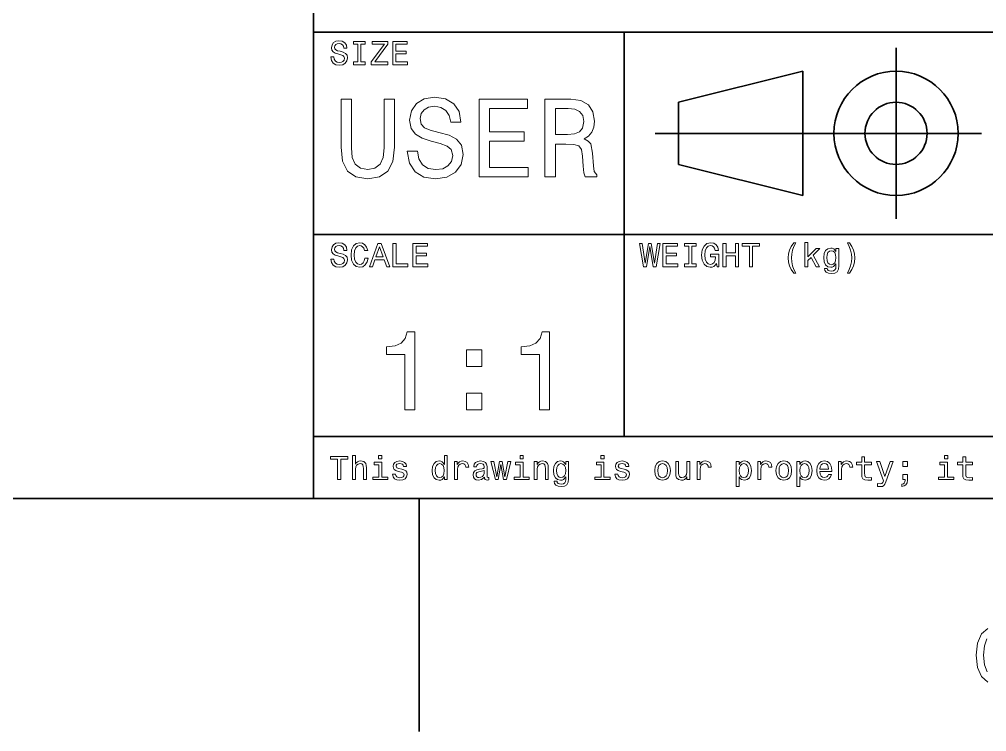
# Model space of a CAD drawing. Extents: x 0 to 1000, y 0 to 400.
# Drawn here: x 771.1 to 833.3, y 5 to 50.8 of the extents above; entities that cross this region are included whole.
import ezdxf

# ---------------------------------------------------------------- set-up
doc = ezdxf.new("R2010")
doc.units = 0

msp = doc.modelspace()

# ---------------------------------------------------------------- linework, layer by layer
at = {"color": 7, "lineweight": 35}
for p, q in [((790, 20), (790, 80)), ((790, 50), (835, 50)), ((810, 24), (810, 50)), ((827.5, 38), (827.5, 49)), ((813.5, 45.5), (821.5, 47.5)), ((821.5, 47.5), (821.5, 39.5)), ((813.5, 41.5), (813.5, 45.5)), ((812, 43.5), (833, 43.5)), ((821.5, 39.5), (813.5, 41.5)), ((790, 37), (835, 37)), ((790, 24), (955, 24)), ((20, 20), (980, 20)), ((790, 20), (980, 20)), ((796.799988, 20), (796.799988, 5))]:
    msp.add_line(p, q, dxfattribs=at)
at = {"color": 7, "lineweight": 13}
for points in [[(791.309082, 48.413544), (791.112366, 48.413544), (791.15564, 48.184437), (791.263672, 48.01585), (791.430115, 47.914265), (791.654907, 47.877522), (791.877502, 47.912102), (792.043945, 48.007202), (792.149841, 48.156338), (792.188782, 48.353024), (792.156311, 48.530258), (792.065552, 48.64481), (791.918579, 48.720459), (791.721924, 48.776657), (791.553284, 48.817722), (791.443054, 48.865273), (791.380432, 48.934437), (791.360962, 49.042507), (791.380432, 49.139767), (791.436584, 49.213257), (791.523071, 49.262966), (791.641907, 49.280258), (791.762939, 49.258644), (791.858093, 49.200287), (791.920776, 49.103024), (791.950989, 48.97118), (792.147705, 48.97118), (792.147705, 48.975502), (792.113098, 49.178673), (792.011536, 49.329971), (791.851562, 49.425072), (791.635437, 49.457493), (791.440918, 49.425072), (791.289612, 49.334293), (791.192383, 49.193802), (791.157776, 49.012245), (791.185852, 48.850143), (791.268005, 48.739914), (791.397705, 48.666424), (791.574951, 48.610229), (791.75, 48.560516), (791.881836, 48.512966), (791.961792, 48.443802), (791.989929, 48.331409), (791.963989, 48.216858), (791.896973, 48.130402), (791.79541, 48.076366), (791.663574, 48.059078), (791.516541, 48.082851), (791.404175, 48.152016), (791.332825, 48.264408)], [(792.852295, 48.100143), (792.575623, 48.100143), (792.575623, 47.918587), (793.32782, 47.918587), (793.32782, 48.100143), (793.051147, 48.100143), (793.051147, 49.23703), (793.32782, 49.23703), (793.32782, 49.418587), (792.575623, 49.418587), (792.575623, 49.23703), (792.852295, 49.23703)], [(793.714722, 47.918587), (794.791077, 47.918587), (794.791077, 48.100143), (793.952454, 48.100143), (794.791077, 49.247837), (794.791077, 49.418587), (793.773071, 49.418587), (793.773071, 49.23703), (794.566284, 49.23703), (793.714722, 48.091496)], [(795.100159, 47.918587), (796.051147, 47.918587), (796.051147, 48.100143), (795.299011, 48.100143), (795.299011, 48.608067), (795.968994, 48.608067), (795.968994, 48.787464), (795.299011, 48.787464), (795.299011, 49.23703), (796.033875, 49.23703), (796.033875, 49.418587), (795.100159, 49.418587)], [(791.772339, 42.602303), (791.873169, 41.701729), (792.190186, 41.060516), (792.723328, 40.693081), (793.494202, 40.5634), (794.257874, 40.693081), (794.791016, 41.060516), (795.108032, 41.694523), (795.216125, 42.602303), (795.216125, 45.700287), (794.546082, 45.700287), (794.546082, 42.56628), (794.481262, 41.953888), (794.286743, 41.514408), (793.955322, 41.255043), (793.494202, 41.168587), (793.018677, 41.255043), (792.687317, 41.514408), (792.492798, 41.946686), (792.43512, 42.56628), (792.43512, 45.700287), (791.772339, 45.700287)], [(796.693054, 42.350143), (796.037415, 42.350143), (796.181519, 41.586452), (796.541748, 41.024494), (797.096497, 40.685879), (797.845825, 40.5634), (798.587891, 40.678673), (799.142639, 40.995674), (799.495667, 41.492794), (799.625305, 42.148415), (799.517273, 42.739193), (799.214661, 43.121037), (798.724731, 43.373199), (798.069153, 43.560516), (797.507202, 43.697403), (797.139771, 43.855907), (796.930786, 44.086452), (796.865967, 44.446686), (796.930786, 44.770893), (797.118103, 45.01585), (797.406311, 45.181557), (797.802551, 45.239193), (798.206055, 45.167145), (798.52301, 44.972622), (798.731934, 44.648415), (798.832825, 44.208931), (799.488464, 44.208931), (799.488464, 44.223343), (799.373169, 44.900574), (799.034546, 45.4049), (798.501404, 45.721901), (797.780945, 45.829971), (797.132568, 45.721901), (796.628235, 45.419308), (796.304016, 44.951008), (796.188721, 44.345821), (796.28241, 43.805473), (796.556152, 43.438038), (796.988464, 43.193081), (797.579224, 43.005764), (798.162781, 42.840057), (798.602295, 42.681557), (798.868835, 42.451008), (798.962524, 42.076366), (798.876038, 41.694523), (798.65271, 41.406338), (798.314087, 41.226223), (797.874634, 41.168587), (797.384705, 41.247837), (797.010071, 41.478386), (796.772339, 41.853024)], [(800.655579, 40.700287), (803.825623, 40.700287), (803.825623, 41.305473), (801.31842, 41.305473), (801.31842, 42.998558), (803.551819, 42.998558), (803.551819, 43.596542), (801.31842, 43.596542), (801.31842, 45.0951), (803.768005, 45.0951), (803.768005, 45.700287), (800.655579, 45.700287)], [(804.899109, 40.700287), (805.569153, 40.700287), (805.569153, 42.811237), (806.253601, 42.811237), (806.757874, 42.789623), (807.07489, 42.688759), (807.247803, 42.451008), (807.319885, 42.025936), (807.355896, 41.377522), (807.399109, 40.95245), (807.485596, 40.700287), (808.242065, 40.700287), (808.242065, 40.837173), (808.076355, 41.038902), (808.018677, 41.413544), (807.968262, 42.220459), (807.845825, 42.818443), (807.680115, 43.005764), (807.420715, 43.142651), (807.708923, 43.322765), (807.910645, 43.574928), (808.040344, 43.89193), (808.083557, 44.273773), (807.982666, 44.87896), (807.694519, 45.332851), (807.218994, 45.606628), (806.570557, 45.700287), (804.899109, 45.700287)], [(806.38324, 45.087894), (806.822754, 45.044666), (807.132568, 44.90778), (807.327087, 44.655617), (807.391907, 44.259365), (807.319885, 43.841496), (807.125305, 43.589336), (806.793945, 43.459652), (806.340027, 43.42363), (805.569153, 43.42363), (805.569153, 45.087894)], [(791.309082, 35.413544), (791.112366, 35.413544), (791.15564, 35.184437), (791.263672, 35.01585), (791.430115, 34.914265), (791.654907, 34.877522), (791.877502, 34.912102), (792.043945, 35.007202), (792.149841, 35.156338), (792.188782, 35.353024), (792.156311, 35.530258), (792.065552, 35.64481), (791.918579, 35.720459), (791.721924, 35.776657), (791.553284, 35.817722), (791.443054, 35.865273), (791.380432, 35.934437), (791.360962, 36.042507), (791.380432, 36.139767), (791.436584, 36.213257), (791.523071, 36.262966), (791.641907, 36.280258), (791.762939, 36.258644), (791.858093, 36.200287), (791.920776, 36.103024), (791.950989, 35.97118), (792.147705, 35.97118), (792.147705, 35.975502), (792.113098, 36.178673), (792.011536, 36.329971), (791.851562, 36.425072), (791.635437, 36.457493), (791.440918, 36.425072), (791.289612, 36.334293), (791.192383, 36.193802), (791.157776, 36.012245), (791.185852, 35.850143), (791.268005, 35.739914), (791.397705, 35.666424), (791.574951, 35.610229), (791.75, 35.560516), (791.881836, 35.512966), (791.961792, 35.443802), (791.989929, 35.331409), (791.963989, 35.216858), (791.896973, 35.130402), (791.79541, 35.076366), (791.663574, 35.059078), (791.516541, 35.082851), (791.404175, 35.152016), (791.332825, 35.264408)], [(793.30188, 35.476223), (793.258667, 35.294666), (793.187317, 35.164986), (793.087891, 35.085014), (792.971191, 35.059078), (792.830688, 35.09798), (792.720459, 35.214695), (792.646973, 35.4049), (792.623169, 35.668587), (792.646973, 35.930115), (792.718323, 36.122478), (792.828552, 36.239193), (792.971191, 36.280258), (793.074951, 36.258644), (793.163574, 36.198124), (793.232727, 36.100864), (793.280273, 35.966858), (793.485596, 35.966858), (793.420776, 36.172188), (793.30835, 36.327808), (793.154907, 36.425072), (792.971191, 36.459652), (792.742065, 36.405617), (792.567017, 36.254322), (792.45459, 36.005764), (792.41571, 35.668587), (792.45459, 35.331409), (792.567017, 35.082851), (792.742065, 34.929394), (792.971191, 34.877522), (793.17218, 34.918587), (793.33429, 35.033138), (793.448853, 35.22118), (793.509338, 35.476223)], [(793.595825, 34.918587), (793.794678, 34.918587), (793.952454, 35.359509), (794.551147, 35.359509), (794.708923, 34.918587), (794.912109, 34.918587), (794.363098, 36.42075), (794.142639, 36.42075)], [(794.021606, 35.543228), (794.252869, 36.204609), (794.484131, 35.543228)], [(795.115295, 34.918587), (796.079224, 34.918587), (796.079224, 35.100143), (795.314148, 35.100143), (795.314148, 36.418587), (795.115295, 36.418587)], [(796.401306, 34.918587), (797.352295, 34.918587), (797.352295, 35.100143), (796.600159, 35.100143), (796.600159, 35.608067), (797.270203, 35.608067), (797.270203, 35.787464), (796.600159, 35.787464), (796.600159, 36.23703), (797.335022, 36.23703), (797.335022, 36.418587), (796.401306, 36.418587)], [(811.242065, 34.918587), (811.432251, 34.918587), (811.648438, 36.219738), (811.871033, 34.918587), (812.052612, 34.918587), (812.316284, 36.42075), (812.143372, 36.42075), (811.95752, 35.143372), (811.74353, 36.42075), (811.555481, 36.42075), (811.345825, 35.143372), (811.159912, 36.42075), (810.982727, 36.42075)], [(812.497864, 34.918587), (813.448853, 34.918587), (813.448853, 35.100143), (812.696716, 35.100143), (812.696716, 35.608067), (813.366699, 35.608067), (813.366699, 35.787464), (812.696716, 35.787464), (812.696716, 36.23703), (813.43158, 36.23703), (813.43158, 36.418587), (812.497864, 36.418587)], [(814.153442, 35.100143), (813.876831, 35.100143), (813.876831, 34.918587), (814.628967, 34.918587), (814.628967, 35.100143), (814.352295, 35.100143), (814.352295, 36.23703), (814.628967, 36.23703), (814.628967, 36.418587), (813.876831, 36.418587), (813.876831, 36.23703), (814.153442, 36.23703)], [(815.949585, 35.119595), (815.986328, 34.918587), (816.09436, 34.918587), (816.09436, 35.729107), (815.547546, 35.729107), (815.547546, 35.545387), (815.884705, 35.545387), (815.884705, 35.532421), (815.858765, 35.333572), (815.789612, 35.1866), (815.683716, 35.093658), (815.55188, 35.0634), (815.404907, 35.102303), (815.290344, 35.219021), (815.216858, 35.411381), (815.190918, 35.675072), (815.214722, 35.9366), (815.288208, 36.12896), (815.404907, 36.245678), (815.562683, 36.286743), (815.670776, 36.265129), (815.759338, 36.204609), (815.824219, 36.103024), (815.860962, 35.966858), (816.074951, 35.966858), (816.018738, 36.174351), (815.912842, 36.329971), (815.763672, 36.425072), (815.575623, 36.459652), (815.329224, 36.405617), (815.143372, 36.247837), (815.024475, 35.999279), (814.983459, 35.668587), (815.024475, 35.335735), (815.143372, 35.087173), (815.31842, 34.929394), (815.538879, 34.877522), (815.662109, 34.89481), (815.772339, 34.938038), (815.867432, 35.013687)], [(816.35376, 34.918587), (816.554749, 34.918587), (816.554749, 35.623199), (817.15564, 35.623199), (817.15564, 34.918587), (817.354492, 34.918587), (817.354492, 36.418587), (817.15564, 36.418587), (817.15564, 35.806915), (816.554749, 35.806915), (816.554749, 36.418587), (816.35376, 36.418587)], [(818.056946, 34.918587), (818.255737, 34.918587), (818.255737, 36.23703), (818.709656, 36.23703), (818.709656, 36.418587), (817.600891, 36.418587), (817.600891, 36.23703), (818.056946, 36.23703)], [(820.916443, 34.501438), (821.052612, 34.501438), (820.929382, 34.730545), (820.842957, 34.970459), (820.788879, 35.223343), (820.771606, 35.478386), (820.788879, 35.733429), (820.842957, 35.98415), (820.929382, 36.226223), (821.052612, 36.45533), (820.916443, 36.45533), (820.758667, 36.217579), (820.648438, 35.981987), (820.583557, 35.735588), (820.564148, 35.478386), (820.583557, 35.219021), (820.648438, 34.974781), (820.758667, 34.739193)], [(821.638306, 34.918587), (821.828552, 34.918587), (821.828552, 35.327087), (822.027405, 35.519451), (822.368896, 34.918587), (822.582825, 34.918587), (822.157043, 35.651295), (822.593689, 36.07925), (822.35376, 36.07925), (821.828552, 35.556194), (821.828552, 36.470459), (821.638306, 36.470459)], [(823.817017, 34.970459), (823.817017, 36.07925), (823.635437, 36.07925), (823.635437, 35.891209), (823.486328, 36.061958), (823.395508, 36.105186), (823.293945, 36.120316), (823.110229, 36.077087), (822.96759, 35.956051), (822.874634, 35.761528), (822.842224, 35.5), (822.874634, 35.236309), (822.96759, 35.041786), (823.110229, 34.918587), (823.293945, 34.877522), (823.397705, 34.892651), (823.484131, 34.931557), (823.635437, 35.095821), (823.635437, 34.931557), (823.618164, 34.801872), (823.570618, 34.708931), (823.479858, 34.6549), (823.343689, 34.635445), (823.224792, 34.648415), (823.140503, 34.680836), (823.090759, 34.73703), (823.075623, 34.812679), (822.891907, 34.812679), (822.891907, 34.804035), (822.920044, 34.665707), (823.00647, 34.561958), (823.144836, 34.494957), (823.332825, 34.47118), (823.557617, 34.503601), (823.706787, 34.594379), (823.791077, 34.752159)], [(824.50647, 34.501438), (824.662109, 34.739193), (824.772339, 34.974781), (824.837158, 35.219021), (824.858765, 35.478386), (824.837158, 35.735588), (824.772339, 35.981987), (824.662109, 36.217579), (824.50647, 36.45533), (824.3703, 36.45533), (824.491333, 36.226223), (824.57782, 35.98415), (824.6297, 35.733429), (824.649109, 35.478386), (824.6297, 35.223343), (824.57782, 34.970459), (824.489197, 34.730545), (824.3703, 34.501438)], [(823.038879, 35.5), (823.05835, 35.692364), (823.116699, 35.835014), (823.20752, 35.919308), (823.328552, 35.949566), (823.456055, 35.919308), (823.551147, 35.835014), (823.609497, 35.692364), (823.631104, 35.5), (823.609497, 35.303314), (823.551147, 35.162823), (823.456055, 35.076366), (823.328552, 35.048271), (823.20752, 35.076366), (823.116699, 35.162823), (823.05835, 35.305473)], [(795.8703, 25.700289), (796.52594, 25.700289), (796.52594, 30.736313), (796.036011, 30.736313), (795.906311, 30.296831), (795.646973, 30.001442), (795.250732, 29.828531), (794.703125, 29.770893), (794.703125, 29.259367), (795.8703, 29.259367)], [(804.544678, 25.700289), (805.200256, 25.700289), (805.200256, 30.736313), (804.710327, 30.736313), (804.580688, 30.296831), (804.321289, 30.001442), (803.925049, 29.828531), (803.377502, 29.770893), (803.377502, 29.259367), (804.544678, 29.259367)], [(799.840027, 28.495678), (800.83429, 28.495678), (800.83429, 29.569164), (799.840027, 29.569164)], [(799.840027, 25.700289), (800.83429, 25.700289), (800.83429, 26.773775), (799.840027, 26.773775)], [(791.551147, 21.214336), (791.75, 21.214336), (791.75, 22.53278), (792.203918, 22.53278), (792.203918, 22.714336), (791.095093, 22.714336), (791.095093, 22.53278), (791.551147, 22.53278)], [(792.504333, 21.214336), (792.694519, 21.214336), (792.694519, 21.884365), (792.713989, 22.037823), (792.776672, 22.150215), (792.873901, 22.219379), (793.003601, 22.245316), (793.107361, 22.223701), (793.17218, 22.165344), (793.20459, 22.068083), (793.215393, 21.9384), (793.215393, 21.214336), (793.40564, 21.214336), (793.40564, 21.977304), (793.396973, 22.130762), (793.358093, 22.258286), (793.23053, 22.375), (793.031677, 22.416065), (792.923645, 22.400936), (792.830688, 22.359869), (792.752869, 22.295029), (792.694519, 22.206411), (792.694519, 22.766211), (792.504333, 22.766211)], [(794.393372, 22.766211), (794.192383, 22.766211), (794.192383, 22.550072), (794.393372, 22.550072)], [(798.42218, 21.393732), (798.42218, 21.214336), (798.612366, 21.214336), (798.612366, 22.766211), (798.424377, 22.766211), (798.424377, 22.197765), (798.279541, 22.36203), (798.190918, 22.400936), (798.089355, 22.416065), (797.90564, 22.372837), (797.762939, 22.251801), (797.670044, 22.057276), (797.637634, 21.795748), (797.670044, 21.534222), (797.762939, 21.337536), (797.90564, 21.214336), (798.089355, 21.173269), (798.190918, 21.1884), (798.281677, 21.227304)], [(803.501465, 22.766211), (803.300415, 22.766211), (803.300415, 22.550072), (803.501465, 22.550072)], [(808.706055, 22.766211), (808.505066, 22.766211), (808.505066, 22.550072), (808.706055, 22.550072)], [(825.288208, 22.17399), (825.288208, 21.592579), (825.301147, 21.404537), (825.361694, 21.274855), (825.482727, 21.199207), (825.688049, 21.173269), (825.912842, 21.184076), (825.912842, 21.348343), (825.748535, 21.335373), (825.599426, 21.352665), (825.51947, 21.4067), (825.484863, 21.497478), (825.478394, 21.625), (825.478394, 22.17399), (825.912842, 22.17399), (825.912842, 22.336094), (825.478394, 22.336094), (825.478394, 22.675432), (825.288208, 22.675432), (825.288208, 22.336094), (824.959656, 22.336094), (824.959656, 22.17399)], [(830.825623, 22.766211), (830.624634, 22.766211), (830.624634, 22.550072), (830.825623, 22.550072)], [(831.793945, 22.17399), (831.793945, 21.592579), (831.806885, 21.404537), (831.867432, 21.274855), (831.988464, 21.199207), (832.193787, 21.173269), (832.418579, 21.184076), (832.418579, 21.348343), (832.254333, 21.335373), (832.105164, 21.352665), (832.025208, 21.4067), (831.990601, 21.497478), (831.984131, 21.625), (831.984131, 22.17399), (832.418579, 22.17399), (832.418579, 22.336094), (831.984131, 22.336094), (831.984131, 22.675432), (831.793945, 22.675432), (831.793945, 22.336094), (831.465393, 22.336094), (831.465393, 22.17399)], [(794.386902, 21.374279), (794.386902, 22.336094), (793.898438, 22.336094), (793.898438, 22.17399), (794.196716, 22.17399), (794.196716, 21.374279), (793.807617, 21.374279), (793.807617, 21.214336), (794.780273, 21.214336), (794.780273, 21.374279)], [(795.675049, 21.89085), (795.491333, 21.934076), (795.355164, 21.983789), (795.309814, 22.085373), (795.322754, 22.1567), (795.368164, 22.208572), (795.44165, 22.240993), (795.547546, 22.253962), (795.649109, 22.240993), (795.729126, 22.202089), (795.781006, 22.143732), (795.802612, 22.065922), (795.988464, 22.065922), (795.988464, 22.070244), (795.956055, 22.210733), (795.867432, 22.320965), (795.729126, 22.390129), (795.547546, 22.416065), (795.363831, 22.390129), (795.229797, 22.318804), (795.145508, 22.212896), (795.119568, 22.07889), (795.139038, 21.949207), (795.199585, 21.858429), (795.299011, 21.793587), (795.443787, 21.748198), (795.65564, 21.696325), (795.785278, 21.64229), (795.819885, 21.599062), (795.832825, 21.534222), (795.813416, 21.45425), (795.761536, 21.393732), (795.677246, 21.354826), (795.564819, 21.341858), (795.445984, 21.354826), (795.359497, 21.400215), (795.301147, 21.473701), (795.277405, 21.575287), (795.093689, 21.575287), (795.123901, 21.402376), (795.212524, 21.277016), (795.353027, 21.201368), (795.547546, 21.173269), (795.750732, 21.201368), (795.899841, 21.277016), (795.990662, 21.398054), (796.023071, 21.555836), (795.999268, 21.692001), (795.932251, 21.784941), (795.822021, 21.845461)], [(798.121765, 22.245316), (798.247131, 22.215057), (798.342224, 22.130762), (798.398438, 21.990273), (798.420044, 21.795748), (798.398438, 21.599062), (798.342224, 21.458572), (798.247131, 21.372118), (798.121765, 21.344019), (798.002869, 21.372118), (797.912109, 21.458572), (797.851562, 21.601225), (797.832153, 21.795748), (797.851562, 21.988111), (797.912109, 22.128601), (798.002869, 22.215057)], [(799.081421, 21.214336), (799.271606, 21.214336), (799.271606, 21.877882), (799.291077, 22.037823), (799.349426, 22.152376), (799.444519, 22.22154), (799.572021, 22.245316), (799.667175, 22.230186), (799.738464, 22.186958), (799.781677, 22.113472), (799.796814, 22.014048), (799.989197, 22.014048), (799.963257, 22.189121), (799.891907, 22.31448), (799.773071, 22.390129), (799.610962, 22.416065), (799.500732, 22.398775), (799.40564, 22.355547), (799.32135, 22.282061), (799.254333, 22.182636), (799.254333, 22.375), (799.081421, 22.375)], [(801.000732, 21.365633), (801.000732, 21.35915), (801.011536, 21.285662), (801.043945, 21.233789), (801.180115, 21.192722), (801.286011, 21.210014), (801.286011, 21.356987), (801.240662, 21.350504), (801.180115, 21.378601), (801.169312, 21.465057), (801.169312, 22.065922), (801.143372, 22.219379), (801.067749, 22.32745), (800.935852, 22.39229), (800.75, 22.416065), (800.56842, 22.390129), (800.434448, 22.316643), (800.350159, 22.202089), (800.322021, 22.050793), (800.322021, 22.037823), (800.492798, 22.037823), (800.507935, 22.128601), (800.555481, 22.193443), (800.633301, 22.232347), (800.74353, 22.247478), (800.849426, 22.236671), (800.925049, 22.20425), (800.970459, 22.148054), (800.985596, 22.070244), (800.976929, 21.979465), (800.942383, 21.934076), (800.855896, 21.912464), (800.693787, 21.895172), (800.507935, 21.856268), (800.376099, 21.787104), (800.298279, 21.679033), (800.274475, 21.519091), (800.296082, 21.37644), (800.363098, 21.270533), (800.471191, 21.203529), (800.6203, 21.179754), (800.82135, 21.225143)], [(800.979126, 21.620676), (800.953186, 21.508284), (800.884033, 21.421829), (800.780273, 21.365633), (800.65271, 21.34618), (800.570618, 21.356987), (800.512268, 21.391569), (800.475525, 21.452089), (800.464722, 21.536383), (800.473328, 21.61203), (800.507935, 21.666065), (800.64624, 21.726583), (800.82135, 21.752522), (800.979126, 21.804394)], [(801.886902, 21.214336), (802.059814, 22.199926), (802.232727, 21.214336), (802.414246, 21.214336), (802.699585, 22.375), (802.515869, 22.375), (802.323486, 21.389408), (802.15271, 22.375), (801.964722, 22.375), (801.793945, 21.389408), (801.601562, 22.375), (801.420044, 22.375), (801.705322, 21.214336)], [(803.494934, 21.374279), (803.494934, 22.336094), (803.00647, 22.336094), (803.00647, 22.17399), (803.304749, 22.17399), (803.304749, 21.374279), (802.91571, 21.374279), (802.91571, 21.214336), (803.888306, 21.214336), (803.888306, 21.374279)], [(804.214722, 21.214336), (804.404907, 21.214336), (804.404907, 21.884365), (804.424377, 22.037823), (804.487061, 22.150215), (804.58429, 22.219379), (804.713989, 22.245316), (804.817749, 22.223701), (804.882568, 22.165344), (804.914978, 22.068083), (804.925781, 21.9384), (804.925781, 21.214336), (805.115967, 21.214336), (805.115967, 21.977304), (805.107361, 22.130762), (805.06842, 22.258286), (804.940918, 22.375), (804.742065, 22.416065), (804.631836, 22.400936), (804.538879, 22.359869), (804.458923, 22.290705), (804.39624, 22.197765), (804.39624, 22.375), (804.214722, 22.375)], [(806.419312, 21.266209), (806.419312, 22.375), (806.237732, 22.375), (806.237732, 22.186958), (806.088623, 22.357708), (805.997864, 22.400936), (805.89624, 22.416065), (805.712524, 22.372837), (805.569885, 22.251801), (805.476929, 22.057276), (805.444519, 21.795748), (805.476929, 21.532061), (805.569885, 21.337536), (805.712524, 21.214336), (805.89624, 21.173269), (806, 21.1884), (806.086487, 21.227304), (806.237732, 21.391569), (806.237732, 21.227304), (806.220459, 21.097622), (806.172913, 21.004683), (806.082153, 20.950647), (805.945984, 20.931194), (805.827087, 20.944164), (805.742798, 20.976583), (805.693115, 21.03278), (805.677979, 21.108429), (805.494263, 21.108429), (805.494263, 21.099783), (805.522339, 20.961454), (805.608765, 20.857708), (805.747131, 20.790705), (805.935181, 20.76693), (806.159973, 20.799351), (806.309082, 20.890129), (806.393372, 21.047911)], [(805.641235, 21.795748), (805.660645, 21.988111), (805.718994, 22.130762), (805.809814, 22.215057), (805.930847, 22.245316), (806.05835, 22.215057), (806.153442, 22.130762), (806.211792, 21.988111), (806.233459, 21.795748), (806.211792, 21.599062), (806.153442, 21.458572), (806.05835, 21.372118), (805.930847, 21.344019), (805.809814, 21.372118), (805.718994, 21.458572), (805.660645, 21.601225)], [(808.699585, 21.374279), (808.699585, 22.336094), (808.211121, 22.336094), (808.211121, 22.17399), (808.509399, 22.17399), (808.509399, 21.374279), (808.1203, 21.374279), (808.1203, 21.214336), (809.092957, 21.214336), (809.092957, 21.374279)], [(809.987732, 21.89085), (809.804016, 21.934076), (809.667847, 21.983789), (809.622498, 22.085373), (809.635437, 22.1567), (809.680847, 22.208572), (809.754333, 22.240993), (809.860229, 22.253962), (809.961792, 22.240993), (810.041809, 22.202089), (810.093689, 22.143732), (810.115295, 22.065922), (810.301147, 22.065922), (810.301147, 22.070244), (810.268738, 22.210733), (810.180115, 22.320965), (810.041809, 22.390129), (809.860229, 22.416065), (809.676514, 22.390129), (809.54248, 22.318804), (809.458191, 22.212896), (809.432251, 22.07889), (809.451721, 21.949207), (809.512268, 21.858429), (809.611694, 21.793587), (809.75647, 21.748198), (809.968323, 21.696325), (810.097961, 21.64229), (810.132568, 21.599062), (810.145508, 21.534222), (810.126099, 21.45425), (810.074219, 21.393732), (809.989929, 21.354826), (809.877502, 21.341858), (809.758667, 21.354826), (809.67218, 21.400215), (809.613831, 21.473701), (809.590088, 21.575287), (809.406372, 21.575287), (809.436584, 21.402376), (809.525208, 21.277016), (809.66571, 21.201368), (809.860229, 21.173269), (810.063416, 21.201368), (810.212524, 21.277016), (810.303345, 21.398054), (810.335754, 21.555836), (810.311951, 21.692001), (810.244934, 21.784941), (810.134705, 21.845461)], [(811.965393, 21.793587), (812, 21.529898), (812.099426, 21.335373), (812.257202, 21.214336), (812.468994, 21.173269), (812.67865, 21.214336), (812.836487, 21.333212), (812.935913, 21.527737), (812.972656, 21.793587), (812.935913, 22.057276), (812.836487, 22.253962), (812.67865, 22.372837), (812.468994, 22.416065), (812.257202, 22.372837), (812.099426, 22.251801), (812, 22.057276)], [(812.159973, 21.795748), (812.179382, 21.990273), (812.239929, 22.130762), (812.337158, 22.217218), (812.468994, 22.247478), (812.598694, 22.217218), (812.695984, 22.132925), (812.75647, 21.990273), (812.778076, 21.795748), (812.75647, 21.599062), (812.695984, 21.456411), (812.598694, 21.369955), (812.468994, 21.341858), (812.337158, 21.369955), (812.239929, 21.456411), (812.179382, 21.599062)], [(814.21759, 22.375), (814.027405, 22.375), (814.027405, 21.704971), (814.005737, 21.549351), (813.943115, 21.436958), (813.845825, 21.367794), (813.718323, 21.34618), (813.616699, 21.363472), (813.55188, 21.415344), (813.515137, 21.503962), (813.50647, 21.629322), (813.50647, 22.375), (813.316284, 22.375), (813.316284, 21.61203), (813.322754, 21.458572), (813.363831, 21.331051), (813.489197, 21.214336), (813.690186, 21.173269), (813.798279, 21.1884), (813.891235, 21.227304), (813.971191, 21.294308), (814.036011, 21.391569), (814.036011, 21.214336), (814.21759, 21.214336)], [(814.695251, 21.214336), (814.885437, 21.214336), (814.885437, 21.877882), (814.904907, 22.037823), (814.963257, 22.152376), (815.05835, 22.22154), (815.185913, 22.245316), (815.281006, 22.230186), (815.352295, 22.186958), (815.395508, 22.113472), (815.410645, 22.014048), (815.603027, 22.014048), (815.577087, 22.189121), (815.505737, 22.31448), (815.386902, 22.390129), (815.224792, 22.416065), (815.114563, 22.398775), (815.01947, 22.355547), (814.935181, 22.282061), (814.868164, 22.182636), (814.868164, 22.375), (814.695251, 22.375)], [(817.40564, 22.195604), (817.40564, 22.375), (817.215454, 22.375), (817.215454, 20.764769), (817.40564, 20.764769), (817.40564, 21.391569), (817.472656, 21.289986), (817.548279, 21.222982), (817.738464, 21.173269), (817.920044, 21.214336), (818.062683, 21.337536), (818.15564, 21.532061), (818.190186, 21.795748), (818.15564, 22.057276), (818.062683, 22.251801), (817.920044, 22.372837), (817.738464, 22.416065), (817.634705, 22.403097), (817.546143, 22.36203), (817.470459, 22.292866)], [(817.706055, 21.344019), (817.578552, 21.372118), (817.485596, 21.458572), (817.427246, 21.599062), (817.407776, 21.795748), (817.427246, 21.990273), (817.485596, 22.130762), (817.578552, 22.215057), (817.706055, 22.245316), (817.822754, 22.215057), (817.91571, 22.128601), (817.97406, 21.988111), (817.995667, 21.795748), (817.97406, 21.601225), (817.91571, 21.458572), (817.822754, 21.372118)], [(818.598694, 21.214336), (818.78894, 21.214336), (818.78894, 21.877882), (818.80835, 22.037823), (818.866699, 22.152376), (818.961792, 22.22154), (819.089355, 22.245316), (819.184448, 22.230186), (819.255798, 22.186958), (819.299011, 22.113472), (819.314148, 22.014048), (819.50647, 22.014048), (819.48053, 22.189121), (819.409241, 22.31448), (819.290344, 22.390129), (819.128235, 22.416065), (819.018005, 22.398775), (818.922913, 22.355547), (818.838623, 22.282061), (818.771606, 22.182636), (818.771606, 22.375), (818.598694, 22.375)], [(819.772339, 21.793587), (819.806946, 21.529898), (819.906372, 21.335373), (820.064148, 21.214336), (820.27594, 21.173269), (820.485596, 21.214336), (820.643372, 21.333212), (820.742798, 21.527737), (820.779541, 21.793587), (820.742798, 22.057276), (820.643372, 22.253962), (820.485596, 22.372837), (820.27594, 22.416065), (820.064148, 22.372837), (819.906372, 22.251801), (819.806946, 22.057276)], [(819.966858, 21.795748), (819.986328, 21.990273), (820.046814, 22.130762), (820.144104, 22.217218), (820.27594, 22.247478), (820.40564, 22.217218), (820.502869, 22.132925), (820.563416, 21.990273), (820.585022, 21.795748), (820.563416, 21.599062), (820.502869, 21.456411), (820.40564, 21.369955), (820.27594, 21.341858), (820.144104, 21.369955), (820.046814, 21.456411), (819.986328, 21.599062)], [(821.309082, 22.195604), (821.309082, 22.375), (821.118896, 22.375), (821.118896, 20.764769), (821.309082, 20.764769), (821.309082, 21.391569), (821.376099, 21.289986), (821.451721, 21.222982), (821.641968, 21.173269), (821.823486, 21.214336), (821.966125, 21.337536), (822.059082, 21.532061), (822.093689, 21.795748), (822.059082, 22.057276), (821.966125, 22.251801), (821.823486, 22.372837), (821.641968, 22.416065), (821.538208, 22.403097), (821.449585, 22.36203), (821.373901, 22.292866)], [(821.609497, 21.344019), (821.481995, 21.372118), (821.389038, 21.458572), (821.330688, 21.599062), (821.311218, 21.795748), (821.330688, 21.990273), (821.389038, 22.130762), (821.481995, 22.215057), (821.609497, 22.245316), (821.726257, 22.215057), (821.819153, 22.128601), (821.877502, 21.988111), (821.89917, 21.795748), (821.877502, 21.601225), (821.819153, 21.458572), (821.726257, 21.372118)], [(822.59729, 21.739553), (823.358093, 21.739553), (823.360229, 21.828169), (823.325684, 22.076729), (823.23053, 22.262608), (823.079285, 22.375), (822.878235, 22.416065), (822.68158, 22.372837), (822.530273, 22.251801), (822.432983, 22.055115), (822.398438, 21.795748), (822.430847, 21.529898), (822.528076, 21.335373), (822.677246, 21.214336), (822.871765, 21.173269), (823.040344, 21.201368), (823.178711, 21.274855), (823.280273, 21.391569), (823.338623, 21.54719), (823.150574, 21.54719), (823.111694, 21.460733), (823.055481, 21.395893), (822.895569, 21.344019), (822.772339, 21.367794), (822.679382, 21.443443), (822.618896, 21.566643), (822.59729, 21.733068)], [(822.59729, 21.899494), (822.621033, 22.04863), (822.679382, 22.158861), (822.768005, 22.225864), (822.884705, 22.24964), (822.999268, 22.225864), (823.087891, 22.158861), (823.141968, 22.04863), (823.161377, 21.899494)], [(823.803345, 21.214336), (823.99353, 21.214336), (823.99353, 21.877882), (824.013, 22.037823), (824.07135, 22.152376), (824.166443, 22.22154), (824.293945, 22.245316), (824.389038, 22.230186), (824.460388, 22.186958), (824.503601, 22.113472), (824.518738, 22.014048), (824.711121, 22.014048), (824.685181, 22.189121), (824.613831, 22.31448), (824.494934, 22.390129), (824.332886, 22.416065), (824.222656, 22.398775), (824.127502, 22.355547), (824.043213, 22.282061), (823.976257, 22.182636), (823.976257, 22.375), (823.803345, 22.375)], [(827.114563, 22.375), (826.781677, 21.419668), (826.455322, 22.375), (826.247864, 22.375), (826.688782, 21.149494), (826.649841, 21.041426), (826.589355, 20.967939), (826.487732, 20.944164), (826.312683, 20.965776), (826.312683, 20.782061), (826.496399, 20.764769), (826.628235, 20.782061), (826.721191, 20.836094), (826.788208, 20.929033), (826.846558, 21.065201), (827.317749, 22.375)], [(827.933716, 22.052954), (828.231995, 22.052954), (828.231995, 22.375), (827.933716, 22.375)], [(830.819153, 21.374279), (830.819153, 22.336094), (830.330688, 22.336094), (830.330688, 22.17399), (830.628967, 22.17399), (830.628967, 21.374279), (830.239929, 21.374279), (830.239929, 21.214336), (831.212524, 21.214336), (831.212524, 21.374279)], [(827.933716, 21.214336), (828.078552, 21.214336), (828.078552, 21.173269), (828.067749, 21.069523), (828.033142, 20.996037), (827.972595, 20.948486), (827.881836, 20.924711), (827.881836, 20.777737), (828.031006, 20.812319), (828.141235, 20.89229), (828.208191, 21.019812), (828.231995, 21.190561), (828.231995, 21.538544), (827.933716, 21.538544)]]:
    msp.add_lwpolyline(points, close=True, dxfattribs=at)
for points in [[(833.410828, 11.636527), (833.002319, 11.283501), (832.740112, 10.703529), (832.649292, 9.916786), (832.740112, 9.130043), (833.002319, 8.550072), (833.410828, 8.192002)], [(833.360413, 8.857708), (833.188965, 9.301513), (833.133484, 9.916786), (833.188965, 10.527017), (833.355347, 10.975864)]]:
    msp.add_lwpolyline(points, dxfattribs=at)
at = {"color": 7, "lineweight": 35}
for radius in [4, 2]:
    msp.add_circle((827.5, 43.5), radius, dxfattribs=at)

doc.saveas('drawing.dxf')
